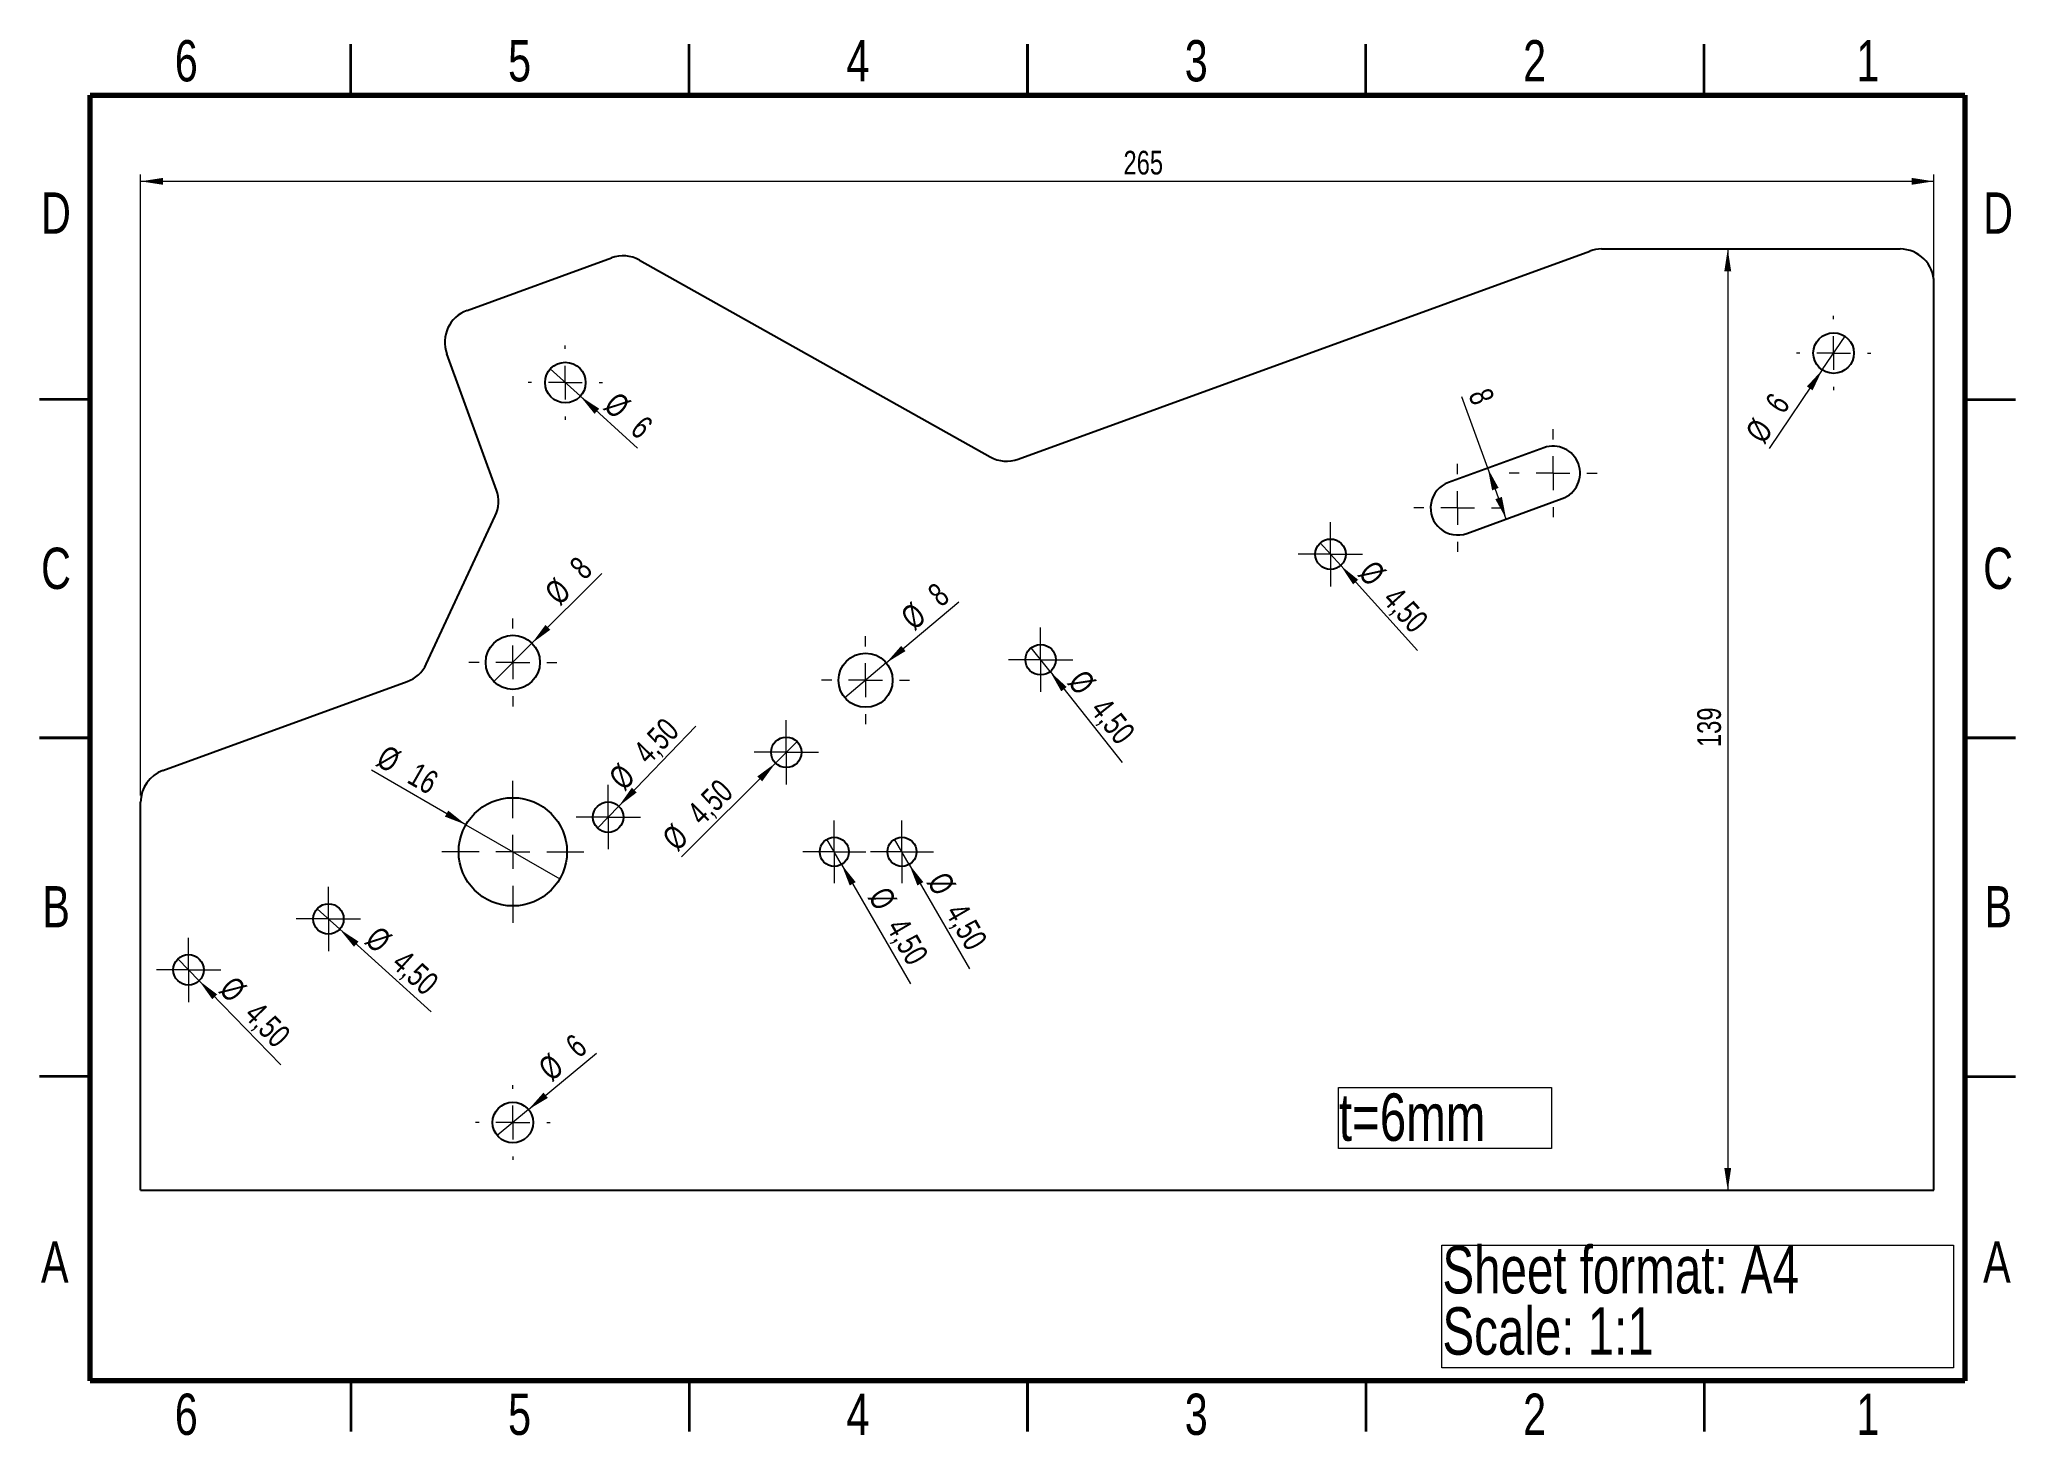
# Model space of a CAD drawing. Header units: millimetres. Extents: x 2 to 295, y 2 to 208.
import ezdxf

# ---------------------------------------------------------------- set-up
doc = ezdxf.new("R2010")
doc.units = ezdxf.units.MM
doc.styles.add('SLDTEXTSTYLE0', font='TXT', dxfattribs={"width": 0.75})
doc.dimstyles.new('SLDDIMSTYLE0', dxfattribs={"dimtxt": 3.5, "dimasz": 3.302, "dimexe": 0, "dimexo": 0.0625, "dimgap": 0.875, "dimtad": 1, "dimdec": 0, "dimrnd": 1e-09, "dimzin": 12, "dimdsep": 46, "dimtxsty": 'SLDTEXTSTYLE0', "dimsah": 1, "dimcen": 0.09, "dimadec": 0, "dimazin": 3, "dimtfac": 1, "dimtdec": 0, "dimtofl": 0, "dimtmove": 0, "dimatfit": 3, "dimfxl": 1, "dimfrac": 2, "dimtolj": 1, "dimtzin": 12, "dimarcsym": 0})
doc.dimstyles.new('SLDDIMSTYLE1', dxfattribs={"dimtxt": 3.5, "dimasz": 3.302, "dimexe": 0, "dimexo": 0.0625, "dimgap": 0.875, "dimtad": 1, "dimrnd": 1e-09, "dimzin": 12, "dimdsep": 46, "dimtxsty": 'SLDTEXTSTYLE0', "dimblk1": 'NONE', "dimsah": 1, "dimcen": 0, "dimadec": 0, "dimazin": 3, "dimtfac": 1, "dimtmove": 0, "dimatfit": 3, "dimldrblk": 'NONE', "dimfxl": 1, "dimfrac": 2, "dimtolj": 1, "dimtzin": 12, "dimarcsym": 0})
doc.dimstyles.new('SLDDIMSTYLE2', dxfattribs={"dimtxt": 3.5, "dimasz": 3.302, "dimexe": 0, "dimexo": 0.0625, "dimgap": 0.875, "dimtad": 1, "dimrnd": 1e-09, "dimzin": 12, "dimdsep": 46, "dimtxsty": 'SLDTEXTSTYLE0', "dimsah": 1, "dimcen": 0.09, "dimadec": 0, "dimazin": 3, "dimtfac": 1, "dimtofl": 0, "dimtmove": 0, "dimatfit": 3, "dimfxl": 1, "dimfrac": 2, "dimtolj": 1, "dimtzin": 12, "dimarcsym": 0})
doc.dimstyles.new('SLDDIMSTYLE3', dxfattribs={"dimtxt": 3.5, "dimasz": 3.302, "dimexe": 0, "dimexo": 0.0625, "dimgap": 0.875, "dimtad": 1, "dimrnd": 1e-09, "dimzin": 12, "dimdsep": 46, "dimtxsty": 'SLDTEXTSTYLE0', "dimblk1": 'NONE', "dimsah": 1, "dimcen": 0, "dimadec": 0, "dimazin": 3, "dimtfac": 1, "dimtmove": 0, "dimatfit": 3, "dimldrblk": 'NONE', "dimfxl": 1, "dimfrac": 2, "dimtolj": 1, "dimtzin": 12, "dimarcsym": 0})

# ---------------------------------------------------------------- blocks, each defined once
blk = doc.blocks.new('_D')
at = {"color": 7, "linetype": 'Continuous', "lineweight": 18}
for p, q in [((17.44, 96.5), (17.44, 188.25)), ((17.44, 187.25), (282.44, 187.25)), ((282.44, 173.25), (282.44, 188.25))]:
    blk.add_line(p, q, dxfattribs=at)
for points in [[(17.44, 187.25), (20.75, 186.74), (20.75, 187.76)], [(282.44, 187.25), (279.14, 187.76), (279.14, 186.74)]]:
    blk.add_solid(points, dxfattribs=at)
at = {"color": 7, "linetype": 'Continuous', "lineweight": 18, "insert": (162.68, 191.76), "char_height": 3.5, "attachment_point": 1, "style": 'SLDTEXTSTYLE0'}
blk.add_mtext('265', dxfattribs=at)
blk = doc.blocks.new('_D_1')
at = {"color": 7, "linetype": 'Continuous', "lineweight": 18}
blk.add_line((251.98, 177.25), (251.98, 38.17), dxfattribs=at)
for points in [[(251.98, 177.25), (251.47, 173.95), (252.49, 173.95)], [(251.98, 38.17), (252.49, 41.47), (251.47, 41.47)]]:
    blk.add_solid(points, dxfattribs=at)
at = {"color": 7, "linetype": 'Continuous', "lineweight": 18, "insert": (247.47, 103.65), "char_height": 3.5, "attachment_point": 1, "rotation": 90, "style": 'SLDTEXTSTYLE0'}
blk.add_mtext('139', dxfattribs=at)
blk = doc.blocks.new('_D_2')
at = {"color": 7, "linetype": 'Continuous', "lineweight": 18}
for q in [(269.31, 164.36), (258.09, 147.75)]:
    blk.add_line((265.95, 159.39), q, dxfattribs=at)
blk.add_solid([(265.95, 159.39), (263.68, 156.94), (264.52, 156.37)], dxfattribs=at)
at = {"color": 7, "linetype": 'Continuous', "lineweight": 18, "char_height": 3.5, "attachment_point": 1, "rotation": 55.9592, "style": 'SLDTEXTSTYLE0'}
for s, insert in [('6', (257.31, 154.65)), ('%%c', (254.4, 150.24))]:
    blk.add_mtext(s, dxfattribs=dict(at, insert=insert))
blk = doc.blocks.new('_None')
blk = doc.blocks.new('_D_3')
at = {"color": 7, "linetype": 'Continuous', "lineweight": 18}
for p, q in [((216.51, 144.86), (212.67, 155.41)), ((219.25, 137.35), (216.51, 144.86))]:
    blk.add_line(p, q, dxfattribs=at)
for points in [[(216.51, 144.86), (217.16, 141.59), (218.12, 141.94)], [(219.25, 137.35), (218.6, 140.62), (217.64, 140.28)]]:
    blk.add_solid(points, dxfattribs=at)
at = {"color": 7, "linetype": 'Continuous', "lineweight": 18, "insert": (216.91, 156.96), "char_height": 3.5, "attachment_point": 1, "rotation": 290, "style": 'SLDTEXTSTYLE0'}
blk.add_mtext('8', dxfattribs=at)
blk = doc.blocks.new('_D_4')
at = {"color": 7, "linetype": 'Continuous', "lineweight": 18}
for q in [(191.76, 133.82), (206.13, 117.94)]:
    blk.add_line((194.78, 130.48), q, dxfattribs=at)
blk.add_solid([(194.78, 130.48), (196.62, 127.69), (197.37, 128.37)], dxfattribs=at)
at = {"color": 7, "linetype": 'Continuous', "lineweight": 18, "char_height": 3.5, "attachment_point": 1, "rotation": 312.1343, "style": 'SLDTEXTSTYLE0'}
for s, insert in [('%%c', (199.81, 131.54)), ('4,50', (203.39, 127.66))]:
    blk.add_mtext(s, dxfattribs=dict(at, insert=insert))
blk = doc.blocks.new('_D_5')
at = {"color": 7, "linetype": 'Continuous', "lineweight": 18}
for q in [(149.04, 118.32), (162.47, 101.39)]:
    blk.add_line((151.84, 114.8), q, dxfattribs=at)
blk.add_solid([(151.84, 114.8), (153.49, 111.89), (154.29, 112.53)], dxfattribs=at)
at = {"color": 7, "linetype": 'Continuous', "lineweight": 18, "char_height": 3.5, "attachment_point": 1, "rotation": 308.4269, "style": 'SLDTEXTSTYLE0'}
for s, insert in [('%%c', (157.05, 115.38)), ('4,50', (160.37, 111.28))]:
    blk.add_mtext(s, dxfattribs=dict(at, insert=insert))
blk = doc.blocks.new('_D_6')
at = {"color": 7, "linetype": 'Continuous', "lineweight": 18}
for q in [(128.87, 90.03), (139.92, 70.89)]:
    blk.add_line((131.02, 86.31), q, dxfattribs=at)
blk.add_solid([(131.02, 86.31), (132.23, 83.2), (133.11, 83.7)], dxfattribs=at)
at = {"color": 7, "linetype": 'Continuous', "lineweight": 18, "char_height": 3.5, "attachment_point": 1, "rotation": 300, "style": 'SLDTEXTSTYLE0'}
for s, insert in [('%%c', (136.61, 85.53)), ('4,50', (139.29, 80.98))]:
    blk.add_mtext(s, dxfattribs=dict(at, insert=insert))
blk = doc.blocks.new('_D_7')
at = {"color": 7, "linetype": 'Continuous', "lineweight": 18}
for q in [(118.87, 90.03), (131.2, 68.69)]:
    blk.add_line((121.02, 86.31), q, dxfattribs=at)
blk.add_solid([(121.02, 86.31), (122.23, 83.2), (123.11, 83.7)], dxfattribs=at)
at = {"color": 7, "linetype": 'Continuous', "lineweight": 18, "char_height": 3.5, "attachment_point": 1, "rotation": 300, "style": 'SLDTEXTSTYLE0'}
for s, insert in [('%%c', (127.9, 83.33)), ('4,50', (130.58, 78.78))]:
    blk.add_mtext(s, dxfattribs=dict(at, insert=insert))
blk = doc.blocks.new('_D_8')
at = {"color": 7, "linetype": 'Continuous', "lineweight": 18}
for q in [(114.44, 104.47), (97.39, 87.42)]:
    blk.add_line((111.26, 101.29), q, dxfattribs=at)
blk.add_solid([(111.26, 101.29), (108.57, 99.31), (109.29, 98.59)], dxfattribs=at)
at = {"color": 7, "linetype": 'Continuous', "lineweight": 18, "char_height": 3.5, "attachment_point": 1, "rotation": 45, "style": 'SLDTEXTSTYLE0'}
for s, insert in [('4,50', (97.93, 94.35)), ('%%c', (94.24, 90.58))]:
    blk.add_mtext(s, dxfattribs=dict(at, insert=insert))
blk = doc.blocks.new('_D_9')
at = {"color": 7, "linetype": 'Continuous', "lineweight": 18}
for q in [(99.49, 106.73), (84.98, 91.68)]:
    blk.add_line((88.1, 94.92), q, dxfattribs=at)
blk.add_solid([(88.1, 94.92), (90.76, 96.95), (90.03, 97.65)], dxfattribs=at)
at = {"color": 7, "linetype": 'Continuous', "lineweight": 18, "char_height": 3.5, "attachment_point": 1, "rotation": 46.0302, "style": 'SLDTEXTSTYLE0'}
for s, insert in [('4,50', (89.98, 103.33)), ('%%c', (86.35, 99.49))]:
    blk.add_mtext(s, dxfattribs=dict(at, insert=insert))
blk = doc.blocks.new('_D_10')
at = {"color": 7, "linetype": 'Continuous', "lineweight": 18}
for q in [(85.58, 129.31), (69.62, 113.34)]:
    blk.add_line((75.27, 119), q, dxfattribs=at)
blk.add_solid([(75.27, 119), (77.97, 120.98), (77.25, 121.69)], dxfattribs=at)
at = {"color": 7, "linetype": 'Continuous', "lineweight": 18, "char_height": 3.5, "attachment_point": 1, "rotation": 45, "style": 'SLDTEXTSTYLE0'}
for s, insert in [('8', (80.56, 130.68)), ('%%c', (76.87, 126.91))]:
    blk.add_mtext(s, dxfattribs=dict(at, insert=insert))
blk = doc.blocks.new('_D_11')
at = {"color": 7, "linetype": 'Continuous', "lineweight": 18}
for q in [(138.35, 125.11), (121.5, 110.95)]:
    blk.add_line((127.63, 116.1), q, dxfattribs=at)
blk.add_solid([(127.63, 116.1), (130.48, 117.84), (129.83, 118.61)], dxfattribs=at)
at = {"color": 7, "linetype": 'Continuous', "lineweight": 18, "char_height": 3.5, "attachment_point": 1, "rotation": 40.0464, "style": 'SLDTEXTSTYLE0'}
for s, insert in [('8', (133.46, 126.9)), ('%%c', (129.46, 123.46))]:
    blk.add_mtext(s, dxfattribs=dict(at, insert=insert))
blk = doc.blocks.new('_D_12')
at = {"color": 7, "linetype": 'Continuous', "lineweight": 18}
for q in [(51.54, 100.24), (79.37, 84.17)]:
    blk.add_line((65.52, 92.17), q, dxfattribs=at)
blk.add_solid([(65.52, 92.17), (62.91, 94.26), (62.4, 93.38)], dxfattribs=at)
at = {"color": 7, "linetype": 'Continuous', "lineweight": 18, "char_height": 3.5, "attachment_point": 1, "rotation": 330, "style": 'SLDTEXTSTYLE0'}
for s, insert in [('%%c', (53.78, 104.12)), ('16', (58.38, 101.53))]:
    blk.add_mtext(s, dxfattribs=dict(at, insert=insert))
blk = doc.blocks.new('_D_13')
at = {"color": 7, "linetype": 'Continuous', "lineweight": 18}
for q in [(43.52, 79.76), (60.38, 64.52)]:
    blk.add_line((46.86, 76.74), q, dxfattribs=at)
blk.add_solid([(46.86, 76.74), (48.97, 74.15), (49.65, 74.91)], dxfattribs=at)
at = {"color": 7, "linetype": 'Continuous', "lineweight": 18, "char_height": 3.5, "attachment_point": 1, "rotation": 317.8917, "style": 'SLDTEXTSTYLE0'}
for s, insert in [('%%c', (52.74, 77.44)), ('4,50', (56.69, 73.94))]:
    blk.add_mtext(s, dxfattribs=dict(at, insert=insert))
blk = doc.blocks.new('_D_14')
at = {"color": 7, "linetype": 'Continuous', "lineweight": 18}
for q in [(22.95, 72.34), (38.17, 56.7)]:
    blk.add_line((26.09, 69.12), q, dxfattribs=at)
blk.add_solid([(26.09, 69.12), (28.03, 66.39), (28.76, 67.1)], dxfattribs=at)
at = {"color": 7, "linetype": 'Continuous', "lineweight": 18, "char_height": 3.5, "attachment_point": 1, "rotation": 314.2004, "style": 'SLDTEXTSTYLE0'}
for s, insert in [('%%c', (31.36, 70.07)), ('4,50', (35.08, 66.32))]:
    blk.add_mtext(s, dxfattribs=dict(at, insert=insert))
blk = doc.blocks.new('_D_15')
at = {"color": 7, "linetype": 'Continuous', "lineweight": 18}
for q in [(84.79, 58.44), (70.14, 46.25)]:
    blk.add_line((74.75, 50.09), q, dxfattribs=at)
blk.add_solid([(74.75, 50.09), (77.62, 51.81), (76.97, 52.59)], dxfattribs=at)
at = {"color": 7, "linetype": 'Continuous', "lineweight": 18, "char_height": 3.5, "attachment_point": 1, "rotation": 39.7435, "style": 'SLDTEXTSTYLE0'}
for s, insert in [('%%c', (75.9, 56.82)), ('6', (79.92, 60.24))]:
    blk.add_mtext(s, dxfattribs=dict(at, insert=insert))
blk = doc.blocks.new('_D_16')
at = {"color": 7, "linetype": 'Continuous', "lineweight": 18}
for q in [(77.98, 159.52), (90.87, 147.82)]:
    blk.add_line((82.42, 155.49), q, dxfattribs=at)
blk.add_solid([(82.42, 155.49), (84.52, 152.89), (85.21, 153.65)], dxfattribs=at)
at = {"color": 7, "linetype": 'Continuous', "lineweight": 18, "char_height": 3.5, "attachment_point": 1, "rotation": 317.7649, "style": 'SLDTEXTSTYLE0'}
for s, insert in [('%%c', (88.02, 156.38)), ('6', (91.97, 152.87))]:
    blk.add_mtext(s, dxfattribs=dict(at, insert=insert))
blk = doc.blocks.new('SW_NOTE_0')
at = {"color": 0, "linetype": 'Continuous', "lineweight": 0}
for p, q in [((-0.11, -8.95), (-0.11, 9.16)), ((-0.11, 9.16), (75.51, 9.16)), ((75.51, 9.16), (75.51, -8.95)), ((75.51, -8.95), (-0.11, -8.95))]:
    blk.add_line(p, q, dxfattribs=at)
at = {"color": 0, "linetype": 'Continuous', "lineweight": 0, "char_height": 7, "attachment_point": 1, "style": 'SLDTEXTSTYLE0'}
for s, insert in [('Sheet format: A4', (0, 9.02)), ('Scale: 1:1', (0, -0.03))]:
    blk.add_mtext(s, dxfattribs=dict(at, insert=insert))
blk = doc.blocks.new('SW_NOTE_1')
at = {"color": 0, "linetype": 'Continuous', "lineweight": 0}
for p, q in [((-0.07, 0.88), (-0.07, 9.88)), ((-0.07, 9.88), (31.41, 9.88)), ((31.41, 9.88), (31.41, 0.88)), ((31.41, 0.88), (-0.07, 0.88))]:
    blk.add_line(p, q, dxfattribs=at)
at = {"color": 0, "linetype": 'Continuous', "lineweight": 0, "insert": (0, 9.02), "char_height": 7, "attachment_point": 1, "style": 'SLDTEXTSTYLE0'}
blk.add_mtext('t=6mm', dxfattribs=at)
blk = doc.blocks.new('SW_CENTERMARKSYMBOL_0')
at = {"color": 0, "linetype": 'Continuous', "lineweight": 0}
for p, q in [((0, 5), (0, 10.5)), ((-5, 0), (-10.5, 0)), ((0, 0), (-2.5, 0)), ((0, 0), (0, 2.5)), ((0, 0), (0, -2.5)), ((0, 0), (2.5, 0)), ((5, 0), (10.5, 0)), ((0, -5), (0, -10.5))]:
    blk.add_line(p, q, dxfattribs=at)
blk = doc.blocks.new('SW_CENTERMARKSYMBOL_1')
at = {"color": 0, "linetype": 'Continuous', "lineweight": 0}
for p, q in [((0, 5), (0, 6.5)), ((-5, 0), (-6.5, 0)), ((0, 0), (-2.5, 0)), ((0, 0), (0, 2.5)), ((0, 0), (0, -2.5)), ((0, 0), (2.5, 0)), ((5, 0), (6.5, 0)), ((0, -5), (0, -6.5))]:
    blk.add_line(p, q, dxfattribs=at)
blk = doc.blocks.new('SW_CENTERMARKSYMBOL_2')
at = {"color": 0, "linetype": 'Continuous', "lineweight": 0}
for p, q in [((0, 2.5), (0, 4.75)), ((-2.5, 0), (-4.75, 0)), ((0, 0), (-2.5, 0)), ((0, 0), (0, 2.5)), ((0, 0), (0, -2.5)), ((0, 0), (2.5, 0)), ((2.5, 0), (4.75, 0)), ((0, -2.5), (0, -4.75))]:
    blk.add_line(p, q, dxfattribs=at)
blk = doc.blocks.new('SW_CENTERMARKSYMBOL_3')
at = {"color": 0, "linetype": 'Continuous', "lineweight": 0}
for p, q in [((0, 2.5), (0, 4.75)), ((-2.5, 0), (-4.75, 0)), ((0, 0), (-2.5, 0)), ((0, 0), (0, 2.5)), ((0, 0), (0, -2.5)), ((0, 0), (2.5, 0)), ((2.5, 0), (4.75, 0)), ((0, -2.5), (0, -4.75))]:
    blk.add_line(p, q, dxfattribs=at)
blk = doc.blocks.new('SW_CENTERMARKSYMBOL_4')
at = {"color": 0, "linetype": 'Continuous', "lineweight": 0}
for p, q in [((0, 2.5), (0, 4.75)), ((-2.5, 0), (-4.75, 0)), ((0, 0), (-2.5, 0)), ((0, 0), (0, 2.5)), ((0, 0), (0, -2.5)), ((0, 0), (2.5, 0)), ((2.5, 0), (4.75, 0)), ((0, -2.5), (0, -4.75))]:
    blk.add_line(p, q, dxfattribs=at)
blk = doc.blocks.new('SW_CENTERMARKSYMBOL_5')
at = {"color": 0, "linetype": 'Continuous', "lineweight": 0}
for p, q in [((0, 2.5), (0, 4.75)), ((-2.5, 0), (-4.75, 0)), ((0, 0), (-2.5, 0)), ((0, 0), (0, 2.5)), ((0, 0), (0, -2.5)), ((0, 0), (2.5, 0)), ((2.5, 0), (4.75, 0)), ((0, -2.5), (0, -4.75))]:
    blk.add_line(p, q, dxfattribs=at)
blk = doc.blocks.new('SW_CENTERMARKSYMBOL_6')
at = {"color": 0, "linetype": 'Continuous', "lineweight": 0}
for p, q in [((0, 2.5), (0, 4.75)), ((-2.5, 0), (-4.75, 0)), ((0, 0), (-2.5, 0)), ((0, 0), (0, 2.5)), ((0, 0), (0, -2.5)), ((0, 0), (2.5, 0)), ((2.5, 0), (4.75, 0)), ((0, -2.5), (0, -4.75))]:
    blk.add_line(p, q, dxfattribs=at)
blk = doc.blocks.new('SW_CENTERMARKSYMBOL_7')
at = {"color": 0, "linetype": 'Continuous', "lineweight": 0}
for p, q in [((0, 2.5), (0, 4.75)), ((-2.5, 0), (-4.75, 0)), ((0, 0), (-2.5, 0)), ((0, 0), (0, 2.5)), ((0, 0), (0, -2.5)), ((0, 0), (2.5, 0)), ((2.5, 0), (4.75, 0)), ((0, -2.5), (0, -4.75))]:
    blk.add_line(p, q, dxfattribs=at)
blk = doc.blocks.new('SW_CENTERMARKSYMBOL_8')
at = {"color": 0, "linetype": 'Continuous', "lineweight": 0}
for p, q in [((0, 5), (0, 5.5)), ((-5, 0), (-5.5, 0)), ((0, 0), (-2.5, 0)), ((0, 0), (0, 2.5)), ((0, 0), (0, -2.5)), ((0, 0), (2.5, 0)), ((5, 0), (5.5, 0)), ((0, -5), (0, -5.5))]:
    blk.add_line(p, q, dxfattribs=at)
blk = doc.blocks.new('SW_CENTERMARKSYMBOL_9')
at = {"color": 0, "linetype": 'Continuous', "lineweight": 0}
for p, q in [((0, 5), (0, 5.5)), ((-5, 0), (-5.5, 0)), ((0, 0), (-2.5, 0)), ((0, 0), (0, 2.5)), ((0, 0), (0, -2.5)), ((0, 0), (2.5, 0)), ((5, 0), (5.5, 0)), ((0, -5), (0, -5.5))]:
    blk.add_line(p, q, dxfattribs=at)
blk = doc.blocks.new('SW_CENTERMARKSYMBOL_10')
at = {"color": 0, "linetype": 'Continuous', "lineweight": 0}
for p, q in [((0, 5), (0, 6.5)), ((-5, 0), (-6.5, 0)), ((0, 0), (-2.5, 0)), ((0, 0), (0, 2.5)), ((0, 0), (0, -2.5)), ((0, 0), (2.5, 0)), ((5, 0), (6.5, 0)), ((0, -5), (0, -6.5))]:
    blk.add_line(p, q, dxfattribs=at)
blk = doc.blocks.new('SW_CENTERMARKSYMBOL_11')
at = {"color": 0, "linetype": 'Continuous', "lineweight": 0}
for p, q in [((0, 2.5), (0, 4.65)), ((-2.5, 0), (-4.65, 0)), ((0, 0), (-2.5, 0)), ((0, 0), (0, 2.5)), ((0, 0), (0, -2.5)), ((0, 0), (2.5, 0)), ((2.5, 0), (4.65, 0)), ((0, -2.5), (0, -4.65))]:
    blk.add_line(p, q, dxfattribs=at)
blk = doc.blocks.new('SW_CENTERMARKSYMBOL_12')
at = {"color": 0, "linetype": 'Continuous', "lineweight": 0}
for p, q in [((0, 2.5), (0, 4.65)), ((-2.5, 0), (-4.65, 0)), ((0, 0), (-2.5, 0)), ((0, 0), (0, 2.5)), ((0, 0), (0, -2.5)), ((0, 0), (2.5, 0)), ((2.5, 0), (4.65, 0)), ((0, -2.5), (0, -4.65))]:
    blk.add_line(p, q, dxfattribs=at)
blk = doc.blocks.new('SW_CENTERMARKSYMBOL_13')
at = {"color": 0, "linetype": 'Continuous', "lineweight": 0}
for p, q in [((0, 5), (0, 5.5)), ((-5, 0), (-5.5, 0)), ((0, 0), (-2.5, 0)), ((0, 0), (0, 2.5)), ((0, 0), (0, -2.5)), ((0, 0), (2.5, 0)), ((5, 0), (5.5, 0)), ((0, -5), (0, -5.5))]:
    blk.add_line(p, q, dxfattribs=at)
blk = doc.blocks.new('SW_CENTERMARKSYMBOL_14')
at = {"color": 0, "linetype": 'Continuous', "lineweight": 0}
for p, q in [((0, 5), (0, 6.5)), ((-5, 0), (-6.5, 0)), ((0, 0), (-2.5, 0)), ((0, 0), (0, 2.5)), ((0, 0), (0, -2.5)), ((0, 0), (2.5, 0)), ((5, 0), (6.5, 0)), ((0, -5), (0, -6.5))]:
    blk.add_line(p, q, dxfattribs=at)
blk = doc.blocks.new('SW_CENTERMARKSYMBOL_15')
at = {"color": 0, "linetype": 'Continuous', "lineweight": 0}
for p, q in [((0, 5), (0, 6.5)), ((-5, 0), (-6.5, 0)), ((0, 0), (-2.5, 0)), ((0, 0), (0, 2.5)), ((0, 0), (0, -2.5)), ((0, 0), (2.5, 0)), ((5, 0), (6.5, 0)), ((0, -5), (0, -6.5))]:
    blk.add_line(p, q, dxfattribs=at)

msp = doc.modelspace()

# ---------------------------------------------------------------- linework, layer by layer
at = {"color": 7, "linetype": 'Continuous', "lineweight": 35}
for p, q in [((48.5, 200), (48.5, 207.5)), ((98.5, 200), (98.5, 207.5)), ((148.5, 207.501), (148.5, 199.999)), ((148.5, 200), (148.5, 207.5)), ((198.5, 200), (198.5, 207.5)), ((248.5, 200), (248.5, 207.5)), ((10, 155), (2.5, 155)), ((287, 155), (294.5, 155)), ((2.499, 105), (10.001, 105)), ((10, 105), (2.5, 105)), ((294.501, 105), (286.999, 105)), ((287, 105), (294.5, 105)), ((10, 55), (2.5, 55)), ((287, 55), (294.5, 55)), ((48.5, 10), (48.5, 2.5)), ((98.5, 10), (98.5, 2.5)), ((148.5, 2.499), (148.5, 10.001)), ((148.5, 10), (148.5, 2.5)), ((198.5, 10), (198.5, 2.5)), ((248.5, 10), (248.5, 2.5))]:
    msp.add_line(p, q, dxfattribs=at)
at = {"color": 7, "linetype": 'Continuous', "lineweight": 70}
for p, q in [((10, 10), (10, 200)), ((10, 200), (287, 200)), ((287, 200), (287, 10)), ((287, 10), (10, 10))]:
    msp.add_line(p, q, dxfattribs=at)
at = {"color": 7, "linetype": 'Continuous', "lineweight": 25}
for p, q in [((65.673, 168.181), (87.009, 175.947)), ((91.166, 175.609), (142.983, 146.542)), ((147.139, 146.204), (231.616, 176.951)), ((233.327, 177.253), (277.445, 177.253)), ((282.445, 38.172), (282.445, 172.253)), ((70.019, 141.622), (62.684, 161.772)), ((224.796, 147.88), (210.7, 142.749)), ((213.436, 135.232), (227.532, 140.362)), ((59.649, 115.919), (69.852, 137.799)), ((20.735, 100.197), (56.827, 113.333)), ((17.445, 38.172), (17.445, 95.498)), ((17.445, 38.172), (282.445, 38.172))]:
    msp.add_line(p, q, dxfattribs=at)
for centre, radius in [((267.628, 161.873), 3), ((80.2, 157.506), 3), ((193.271, 132.149), 2.25), ((72.445, 116.172), 4), ((124.567, 113.528), 4), ((150.439, 116.56), 2.25), ((112.852, 102.879), 2.25), ((72.445, 88.172), 8), ((86.54, 93.302), 2.25), ((119.945, 88.172), 2.15), ((129.945, 88.172), 2.15), ((45.194, 78.253), 2.25), ((24.521, 70.729), 2.25), ((72.445, 48.172), 3)]:
    msp.add_circle(centre, radius, dxfattribs=at)
for centre, radius, start, end in [((88.72, 171.248), 5, 60.70921, 110), ((233.327, 172.253), 5, 90, 110), ((277.445, 172.253), 5, 0, 90), ((67.383, 163.482), 5, 110, 200), ((145.429, 150.902), 5, 240.70921, 290), ((226.164, 144.121), 4, 290, 110), ((65.32, 139.912), 5, 335, 20), ((212.068, 138.991), 4, 110, 290), ((55.117, 118.032), 5, 290, 335), ((22.445, 95.498), 5, 110, 180)]:
    msp.add_arc(centre, radius, start, end, dxfattribs=at)

# ---------------------------------------------------------------- block references
at = {"color": 7, "linetype": 'Continuous', "lineweight": 0}
for name, p in [('SW_CENTERMARKSYMBOL_13', (267.628, 161.873)), ('SW_CENTERMARKSYMBOL_9', (80.2, 157.506)), ('SW_CENTERMARKSYMBOL_15', (226.164, 144.121)), ('SW_CENTERMARKSYMBOL_14', (212.068, 138.991)), ('SW_CENTERMARKSYMBOL_7', (193.271, 132.149)), ('SW_CENTERMARKSYMBOL_10', (72.445, 116.172)), ('SW_CENTERMARKSYMBOL_1', (124.567, 113.528)), ('SW_CENTERMARKSYMBOL_6', (150.439, 116.56)), ('SW_CENTERMARKSYMBOL_5', (112.852, 102.879)), ('SW_CENTERMARKSYMBOL_0', (72.445, 88.172)), ('SW_CENTERMARKSYMBOL_4', (86.54, 93.302)), ('SW_CENTERMARKSYMBOL_11', (119.945, 88.172)), ('SW_CENTERMARKSYMBOL_12', (129.945, 88.172)), ('SW_CENTERMARKSYMBOL_3', (45.194, 78.253)), ('SW_CENTERMARKSYMBOL_2', (24.521, 70.729)), ('SW_CENTERMARKSYMBOL_8', (72.445, 48.172)), ('SW_NOTE_1', (194.509, 43.448)), ('SW_NOTE_0', (209.819, 20.901))]:
    msp.add_blockref(name, p, dxfattribs=at)

# ---------------------------------------------------------------- texts
at = {"color": 7, "linetype": 'Continuous', "lineweight": 0, "char_height": 6.096, "attachment_point": 2, "style": 'SLDTEXTSTYLE0'}
for s, insert in [('6', (24.189, 208.114)), ('5', (73.439, 208.114)), ('4', (123.439, 208.114)), ('3', (173.439, 208.114)), ('2', (223.439, 208.114)), ('1', (272.689, 208.114)), ('D', (4.93, 185.614)), ('D', (291.93, 185.614)), ('C', (4.937, 133.114)), ('C', (291.937, 133.114)), ('B', (4.953, 83.114)), ('B', (291.953, 83.114)), ('A', (4.757, 30.614)), ('A', (291.757, 30.614)), ('6', (24.189, 8.114)), ('5', (73.439, 8.114)), ('4', (123.439, 8.114)), ('3', (173.439, 8.114)), ('2', (223.439, 8.114)), ('1', (272.689, 8.114))]:
    msp.add_mtext(s, dxfattribs=dict(at, insert=insert))

# ---------------------------------------------------------------- dimensions: what is measured, and where the dimension line sits
at = {"color": 7, "linetype": 'Continuous', "lineweight": 18}
dim = msp.add_linear_dim(base=(282.445, 187.253), p1=(17.445, 95.498), p2=(282.445, 172.253), dimstyle='SLDDIMSTYLE0', dxfattribs=at)
dim.commit()
dim.dimension.update_dxf_attribs({"geometry": '_D', "text_midpoint": (166.56, 187.253), "dimtype": 160})
for base, p1, p2, angle, dimstyle, picture, middle in [((251.977, 38.172), (233.327, 177.253), (282.445, 38.172), 90, 'SLDDIMSTYLE0', '_D_1', (251.977, 107.528)), ((216.512, 144.865), (213.436, 135.232), (210.7, 142.749), 290, 'SLDDIMSTYLE2', '_D_3', (213.115, 154.199))]:
    dim = msp.add_linear_dim(base=base, p1=p1, p2=p2, angle=angle, dimstyle=dimstyle, dxfattribs=at)
    dim.commit()
    dim.dimension.update_dxf_attribs({"geometry": picture, "text_midpoint": middle, "dimtype": 160})
for p1, p2, dimstyle, picture, middle in [((269.308, 164.359), (265.949, 159.387), 'SLDDIMSTYLE1', '_D_2', (260.131, 150.775)), ((77.979, 159.522), (82.421, 155.489), 'SLDDIMSTYLE1', '_D_16', (88.216, 150.228)), ((69.616, 113.343), (75.273, 119), 'SLDDIMSTYLE1', '_D_10', (82.985, 126.712)), ((191.761, 133.817), (194.78, 130.48), 'SLDDIMSTYLE1', '_D_4', (201.527, 123.022)), ((121.505, 110.954), (127.629, 116.101), 'SLDDIMSTYLE1', '_D_11', (135.54, 122.75)), ((149.041, 118.322), (151.838, 114.797), 'SLDDIMSTYLE1', '_D_5', (158.21, 106.765)), ((84.978, 91.683), (88.102, 94.922), 'SLDDIMSTYLE1', '_D_9', (94.739, 101.801)), ((79.373, 84.172), (65.517, 92.172), 'SLDDIMSTYLE1', '_D_12', (55.888, 97.731)), ((114.443, 104.47), (111.261, 101.288), 'SLDDIMSTYLE1', '_D_8', (102.278, 92.305)), ((118.87, 90.034), (121.02, 86.31), 'SLDDIMSTYLE3', '_D_7', (127.736, 74.677)), ((128.87, 90.034), (131.02, 86.31), 'SLDDIMSTYLE3', '_D_6', (136.483, 76.848)), ((43.525, 79.762), (46.863, 76.745), 'SLDDIMSTYLE1', '_D_13', (55.276, 69.141)), ((22.952, 72.342), (26.089, 69.116), 'SLDDIMSTYLE1', '_D_14', (33.381, 61.618)), ((70.138, 46.254), (74.752, 50.09), 'SLDDIMSTYLE1', '_D_15', (81.999, 56.116))]:
    dim = msp.add_diameter_dim_2p(p1=p1, p2=p2, dimstyle=dimstyle, dxfattribs=at)
    dim.commit()
    dim.dimension.update_dxf_attribs({"geometry": picture, "text_midpoint": middle, "dimtype": 163})

doc.saveas('drawing.dxf')
